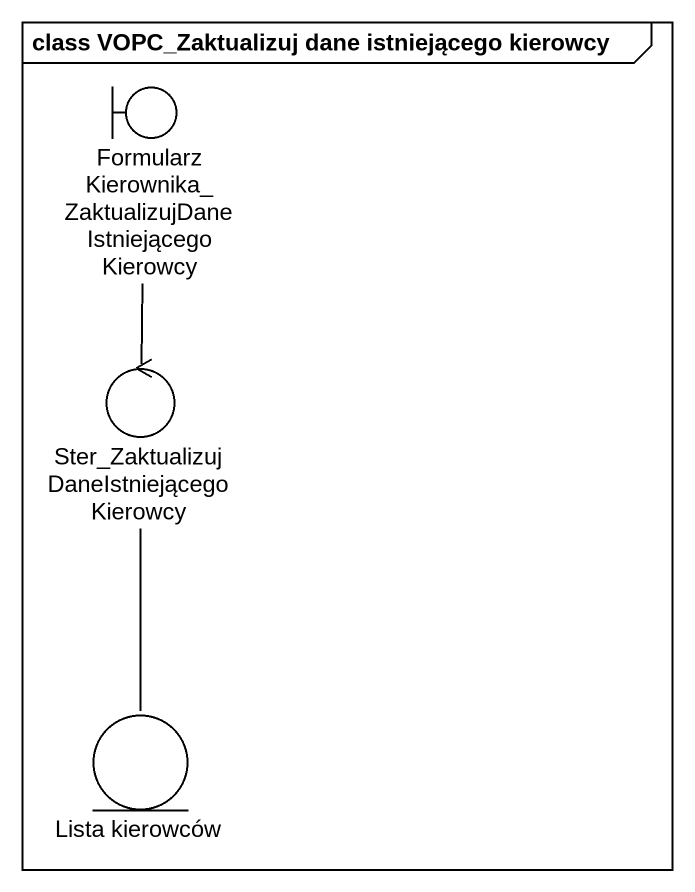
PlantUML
@startuml
mainframe class VOPC_Zaktualizuj dane istniejącego kierowcy
boundary "FormularzKierownika_ZaktualizujDaneIstniejącegoKierowcy" as FormularzKierownika
control "Ster_ZaktualizujDaneIstniejącegoKierowcy" as Ster_ZaktualizujDaneIstnieją
entity "Lista kierowców" as Lista_kierowców
FormularzKierownika -- Ster_ZaktualizujDaneIstnieją
Ster_ZaktualizujDaneIstnieją -- Lista_kierowców
@enduml
